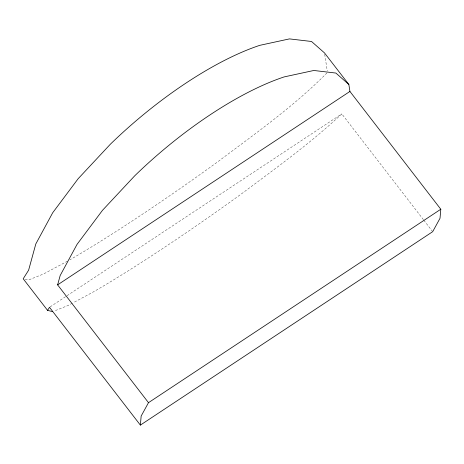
<?xml version="1.0" encoding="UTF-8"?>
<svg xmlns="http://www.w3.org/2000/svg" width="464" height="464" viewBox="0 0 464 464"><rect width="100%" height="100%" fill="white"/><g stroke="black" fill="none" stroke-linecap="round" stroke-linejoin="round"><path stroke-width="0.35" stroke-dasharray="2.32 1.74" d="M326.981 72.912C293.84 106.401 255.142 133.69 217.599 161.913A187.033 15.063 -35 0 1 69.803 259.857M423.412 219.669L341.8 113.877C310.764 143.069 276.034 168.02 241.964 193.5A187.033 15.063 -35 0 1 92.527 292.384L73.063 302.818M50.1 306.901L341.8 113.877M67.535 261.133L43.674 273.928L28.333 280.059L23.844 278.945M72.43 303.154L68.034 305.509L54.033 311.112M423.852 220.243L432.239 231.107M324.707 54.305L327.271 71.021"/><path stroke-width="0.7" d="M440.8 209.241L440.017 218.289L432.68 231.681L140.372 425.105L141.155 416.057L148.492 402.671L440.8 209.241L349.92 91.443L348.858 84.5L324.493 52.913L311.524 41.482L289.455 38.895L259.799 45.333A187.033 64.508 -40.4 0 0 110.368 144.211L78.132 178.739L52.699 212.75L35.815 243.942L28.617 270.181L23.2 278.783L47.566 310.364L52.699 311.646M148.492 402.671L57.617 284.867L60.175 275.523L77.065 244.337L102.492 210.32L134.734 175.798A187.033 64.508 -40.4 0 1 284.171 76.908L313.821 70.476L335.89 73.063L348.858 84.5M47.566 310.364L49.491 307.301L140.372 425.105M57.617 284.867L349.92 91.443"/></g></svg>
